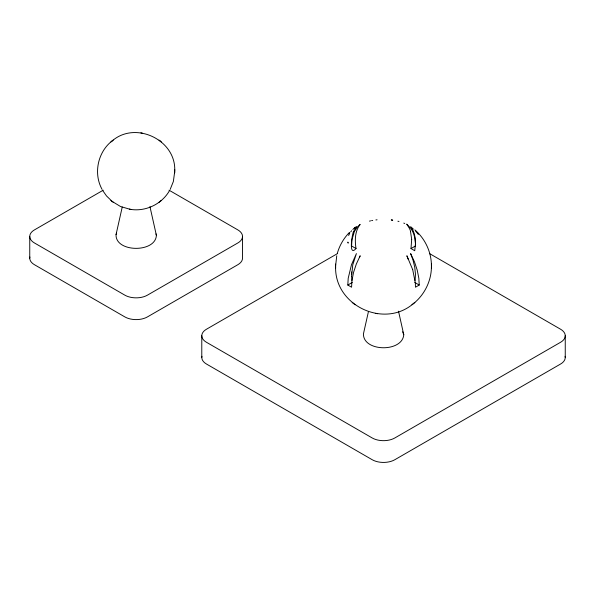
<?xml version="1.0" encoding="UTF-8"?>
<svg xmlns="http://www.w3.org/2000/svg" width="595" height="595" viewBox="0 0 595 595"><rect width="100%" height="100%" fill="white"/><g stroke="black" fill="none" stroke-linecap="round" stroke-linejoin="round"><path stroke-width="0.89" d="M170.177 189.418L173.368 181.468L174.722 171.472M174.722 170.891C176.157 139.914 135.34 120.584 112.18 140.926M413.265 303.718C384.013 328.842 334.271 305.339 335.617 266.523M335.617 265.801L336.748 255.761M411.941 304.774C423.945 296.005 431.464 281.405 431.42 266.523M431.42 265.801C431.449 252.176 425.172 238.744 414.856 229.871M351.571 276.348L352.761 264.857L356.405 253.596L351.489 264.708L348.209 278.244L347.807 285.035L351.578 287.214L351.98 280.424L353.564 272.369L356.286 264.128L360.176 255.768L359.402 257.65M415.466 243.816L414.745 250.74L411.004 248.576L415.466 245.98C415.533 239.859 414.395 233.448 410.781 228.376C401.699 218.625 410.461 227.997 410.528 231.581M351.563 274.154L351.69 271.908M415.109 280.49L415.466 274.161L414.752 267.252L412.989 260L410.632 253.596L414.522 261.956L417.244 270.197L418.828 278.244L419.23 285.035L415.466 287.214L415.347 283.294M122.243 207.015L116.047 234.594C115.237 252.592 155.563 253.031 156.388 235.322L149.947 206.621M368.454 311.542L363.426 333.921C363.173 351.92 402.317 352.53 403.774 334.725L398.509 311.192M410.981 248.569L411.695 239.443M337.305 253.396C339.507 245.564 343.665 238.29 349.384 232.504M353.311 232.05C352.151 234.869 348.38 257.122 356.018 248.584C354.813 240.841 354.784 231.953 359.536 225.252M116.047 234.594L116.65 233.091M353.348 231.953L356.405 226.643L354.784 227.967M348.64 235.508L349.153 234.356M169.493 190.638C161.974 203.914 146.058 211.679 130.974 209.44M349.064 233.939L349.853 232.861M359.715 225.036L360.176 224.464L357.431 226.918L354.345 231.596L351.98 239.651L351.578 245.98L356.055 248.569M351.63 230.741L350.753 231.819M113.251 140.078C98.026 150.847 92.976 173.152 102.102 189.418M353.452 228.926L352.813 229.514M110.901 141.952L112.024 141.052M159.029 202.293L160.1 201.437M160.256 201.311L161.379 200.418M413.458 303.562L414.856 302.446M103.24 190.184L34.428 229.908A15.983 9.23 0 0 0 34.428 242.953L124.838 295.15A15.983 9.23 0 0 0 147.441 295.15L237.851 242.953A15.983 9.23 0 0 0 237.851 229.908L169.04 190.184M337.618 253.515L206.472 329.228A15.983 9.23 0 0 0 206.472 342.281L372.217 437.972A15.983 9.23 0 0 0 394.82 437.972L560.572 342.281A15.983 9.23 0 0 0 560.572 329.228L429.419 253.515M347.807 285.035L352.292 282.447M370.588 220.864L369.473 221.117M371.57 220.641L372.708 220.433M377.066 219.8L375.891 219.934M140.874 132.871L142.198 133.064M377.111 313.647L377.639 313.721M130.082 209.306L120.487 206.495L112.18 201.437M375.319 313.387L376.003 313.483M398.985 221.496L397.899 221.199M403.782 223.088L404.756 223.497M414.745 282.447L419.23 285.035M159.029 140.078L160.1 140.926M160.256 141.052L161.379 141.952M352.188 302.446L355.103 304.774M102.786 190.638L106.52 195.948L112.024 201.311M110.901 200.418L113.251 202.293M413.376 229.09L410.632 226.643L412.989 230.325L414.276 233.694L415.109 237.479L415.466 243.809M415.407 230.741L418.367 234.475M402.659 331.779L403.774 334.725M408.304 259.427L406.868 255.768L412.692 269.632M412.722 269.728L415.332 283.019M155.994 233.872L156.388 235.322M410.513 231.514L411.695 239.435M348.149 243.243L347.889 242.061L348.001 242.559M351.928 280.468L351.578 276.355M565.25 335.759L565.25 357.506M431.42 264.061L431.42 268.256M335.617 264.061L335.617 268.256M242.529 236.431L242.529 258.178A15.983 9.23 0 0 1 237.851 264.701L147.441 316.904A15.983 9.23 0 0 1 124.838 316.904L34.428 264.701A15.983 9.23 0 0 1 29.884 256.973M201.787 335.759L201.787 357.506M174.722 169.493L174.722 172.877M29.75 236.431L29.75 258.178M565.116 356.301A15.983 9.23 0 0 1 560.572 364.028L394.82 459.727A15.983 9.23 0 0 1 372.217 459.727L206.472 364.028A15.983 9.23 0 0 1 201.928 356.301M354.025 228.421L355.237 227.454L354.025 228.421M131.406 209.5L129.539 209.224L131.406 209.5M392.663 220.15L391.324 219.957L392.663 220.15"/></g></svg>
